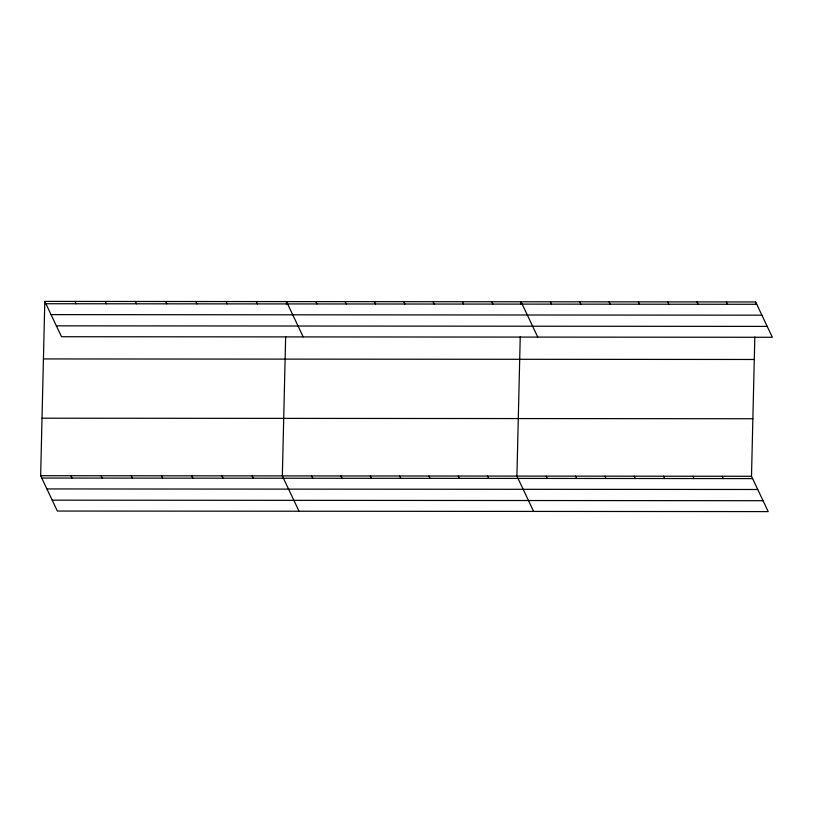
<?xml version="1.0" encoding="UTF-8"?>
<svg xmlns="http://www.w3.org/2000/svg" width="813" height="813" viewBox="0 0 813 813"><rect width="100%" height="100%" fill="white"/><g stroke="black" fill="none" stroke-linecap="round" stroke-linejoin="round"><path stroke-width="1.22" d="M754.82 336.968L751.497 476.276L768.194 511.601L57.347 511.042L40.65 475.717L44.806 301.399L755.653 301.958L772.35 337.283L61.503 336.724L44.806 301.399M285.658 336.602L282.335 475.9L299.032 511.235M286.44 304.092L286.501 301.593L303.198 336.917M520.239 336.785L516.916 476.083L533.613 511.418M521.011 304.275L521.072 301.775L537.769 337.1M755.592 304.458L755.653 301.958M45.914 303.737L756.751 304.286M51.056 314.621L761.903 315.18M56.361 325.84L767.208 326.399M43.435 358.929L754.281 359.478M42.022 418.197L752.868 418.746M40.65 475.717L751.497 476.276M41.748 478.044L752.594 478.603M46.9 488.938L757.736 489.487M52.205 500.158L763.041 500.706M726.334 301.938L727.432 304.265M697.005 301.918L698.113 304.245M667.686 301.887L668.784 304.225M722.168 476.245L723.275 478.583M638.368 301.867L639.465 304.194M692.849 476.225L693.946 478.552M609.039 301.847L610.146 304.174M663.52 476.205L664.628 478.532M579.72 301.826L580.817 304.153M634.201 476.174L635.309 478.511M550.401 301.796L551.499 304.133M604.882 476.154L605.98 478.491M575.553 476.133L576.661 478.461M491.753 301.755L492.851 304.082M546.234 476.113L547.342 478.44M462.434 301.735L463.532 304.062M433.105 301.704L434.213 304.042M487.587 476.062L488.694 478.4M403.787 301.684L404.884 304.011M458.268 476.042L459.375 478.369M374.468 301.664L375.565 303.991M428.949 476.022L430.047 478.349M345.139 301.633L346.247 303.971M399.62 475.991L400.728 478.329M315.82 301.613L316.918 303.95M370.301 475.971L371.409 478.308M340.982 475.951L342.08 478.278M256.288 301.572L257.386 303.899M311.653 475.93L312.761 478.257M226.075 301.542L227.173 303.879M195.862 301.521L196.97 303.849M252.121 475.879L253.229 478.217M165.649 301.501L166.756 303.828M221.919 475.859L223.016 478.186M135.446 301.471L136.543 303.808M191.705 475.829L192.803 478.166M105.233 301.45L106.33 303.777M161.492 475.808L162.6 478.146M75.02 301.43L76.127 303.757M131.279 475.788L132.387 478.115M101.076 475.768L102.174 478.095M70.863 475.737L71.961 478.074"/></g></svg>
